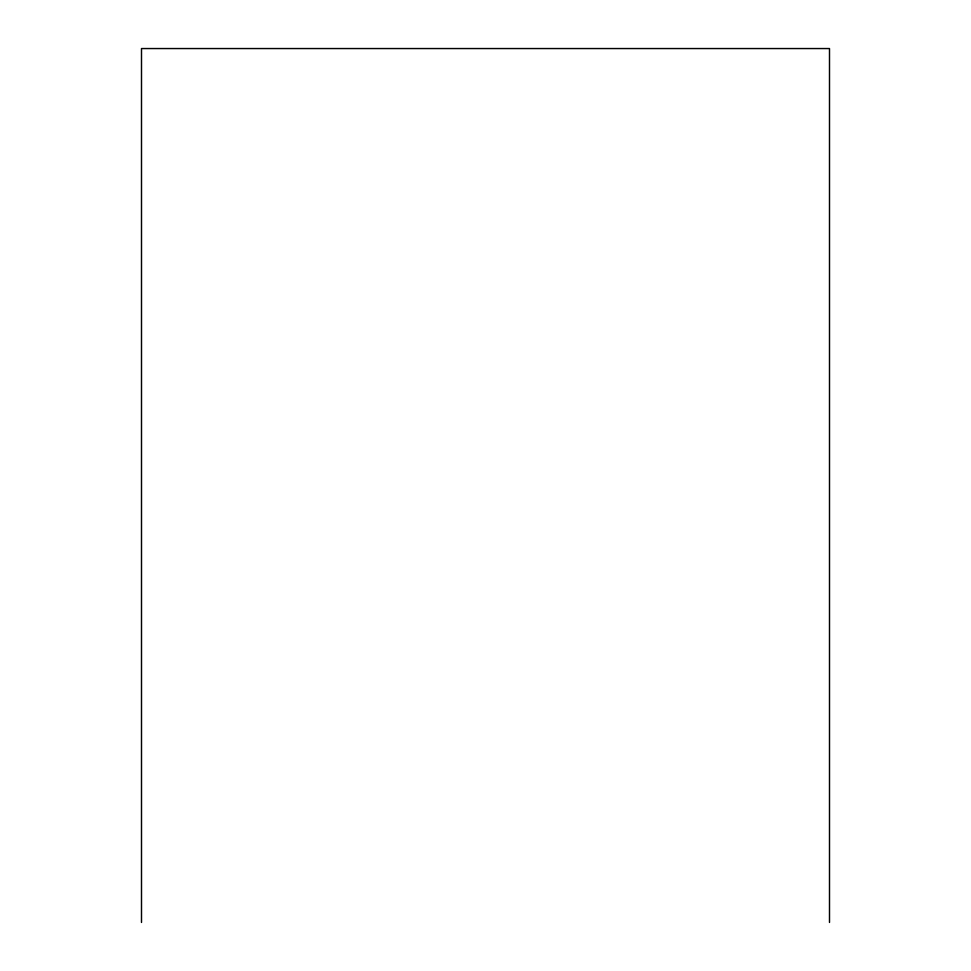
<?xml version="1.0" encoding="UTF-8"?>
<svg xmlns="http://www.w3.org/2000/svg" width="971" height="971" viewBox="0 0 971 971"><rect width="100%" height="100%" fill="white"/><g stroke="black" fill="none" stroke-linecap="round" stroke-linejoin="round"><path stroke-width="1.46" d="M829.501 922.45L829.501 48.55L141.499 48.55L141.499 922.45"/></g></svg>
